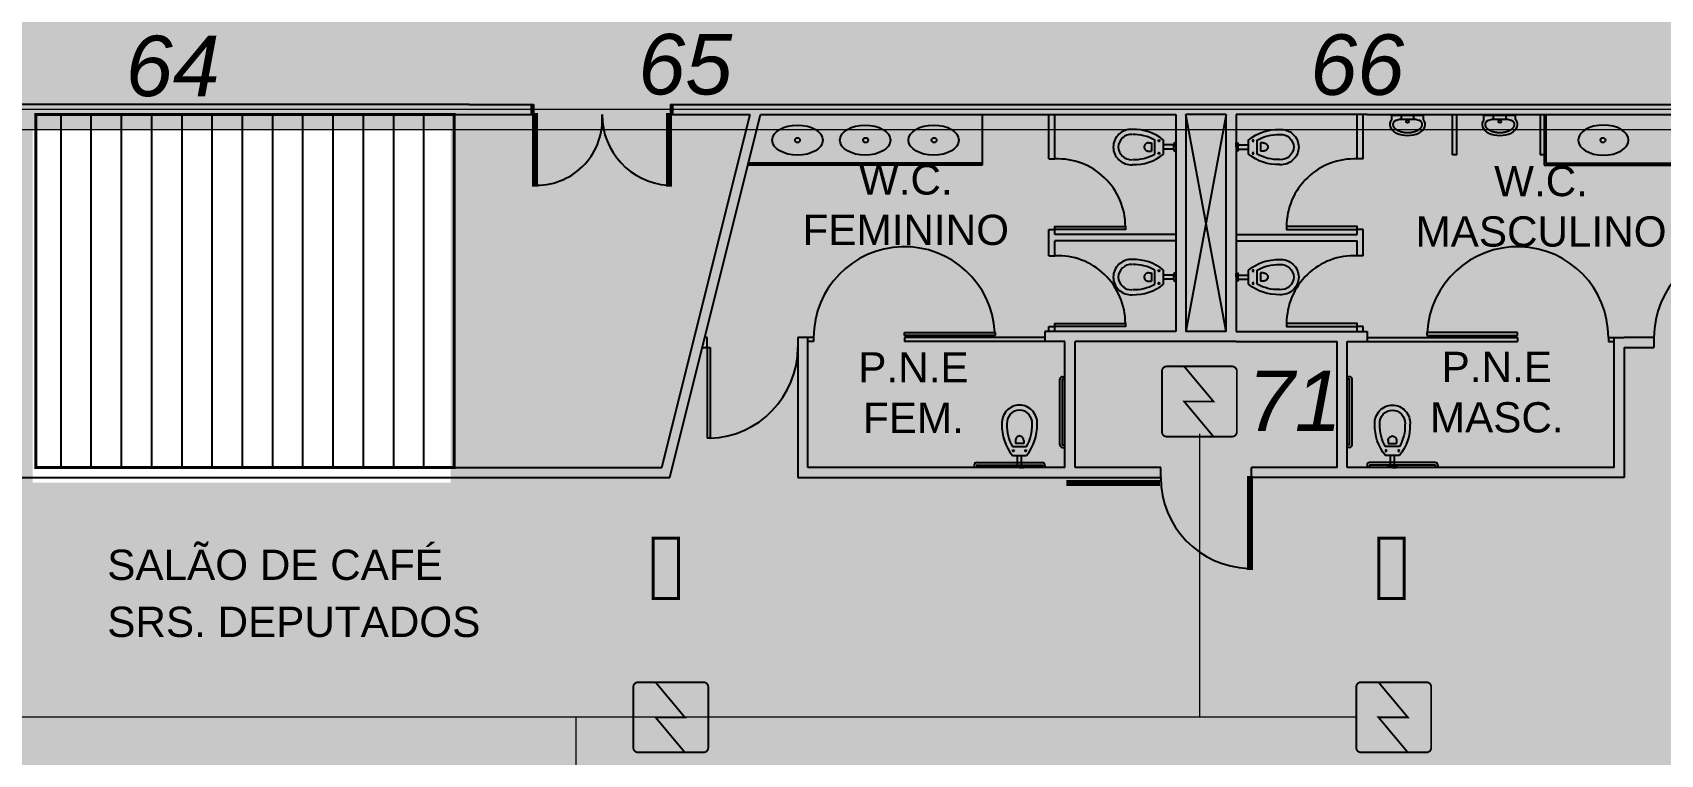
# Model space of a CAD drawing. Header units: metres. Extents: x -331 to 2982, y 362 to 2539.
# Drawn here: x 878.16 to 894.31, y 923.14 to 930.3 of the extents above; entities that cross this region are included whole.
import ezdxf

# ---------------------------------------------------------------- set-up
doc = ezdxf.new("R2010")
doc.units = ezdxf.units.M
doc.layers.get('0').update_dxf_attribs({"color": 251})
doc.layers.add('_salas', color=251, linetype='Continuous', plot=False)
for name, color, linetype in [('CX', 251, 'Continuous'), ('DET. FUMAÇA', 1, 'Continuous'), ('Div', 251, 'Continuous'), ('Mob', 251, 'Continuous'), ('Pis', 251, 'Continuous')]:
    doc.layers.add(name, color=color, linetype=linetype)
doc.styles.add('DESTAQUE', font='arial.ttf', dxfattribs={"height": 0.4})
doc.styles.add('X3G_ENTITY_141699EB', font='arial.ttf', dxfattribs={"height": 0.6})
doc.styles.add('X3G_ENTITY_141699F3', font='arial.ttf', dxfattribs={"height": 0.6})
doc.styles.add('X3G_ENTITY_141699FB', font='arial.ttf', dxfattribs={"height": 0.6})
doc.styles.add('X3G_ENTITY_14169A03', font='arial.ttf', dxfattribs={"height": 0.6})

# ---------------------------------------------------------------- blocks, each defined once
blk = doc.blocks.new('Detector de fumaça')
at = {"layer": 'DET. FUMAÇA', "linetype": 'Continuous', "lineweight": 15, "const_width": 0.0187}
blk.add_lwpolyline([(774.599, 539.816), (775.249, 539.816, -0.414214), (775.296, 539.769), (775.296, 539.167, -0.414214), (775.249, 539.12), (774.599, 539.12, -0.414214), (774.553, 539.167), (774.553, 539.769, -0.414214)], format="xyb", close=True, dxfattribs=at)
blk.add_lwpolyline([(774.773, 539.816), (775.064, 539.468), (774.773, 539.468), (775.064, 539.12)], dxfattribs=at)
blk = doc.blocks.new('VASO-SAN')
for p, q in [((302.351, 172.465), (302.38, 172.465)), ((302.351, 172.383), (302.38, 172.383)), ((302.38, 172.465), (302.38, 172.383)), ((302.411, 172.354), (302.411, 172.494)), ((302.499, 172.354), (302.499, 172.494)), ((302.599, 172.444), (302.499, 172.444)), ((302.599, 172.404), (302.499, 172.404)), ((302.599, 172.444), (302.599, 172.455)), ((302.599, 172.404), (302.599, 172.444)), ((302.599, 172.404), (302.599, 172.393)), ((302.619, 172.464), (302.609, 172.464)), ((302.619, 172.383), (302.609, 172.383)), ((302.619, 172.424), (302.619, 172.464)), ((302.619, 172.424), (302.619, 172.383))]:
    blk.add_line(p, q)
for centre in [(302.453, 172.486), (302.453, 172.362)]:
    blk.add_circle(centre, 0.00707)
for centre, radius, start, end in [((302.178, 172.42), 0.179, 86.6811, 178.7962), ((302.178, 172.42), 0.129, 86.6811, 178.7962), ((302.205, 172.134), 0.464, 50.6979, 92.0637), ((302.205, 172.134), 0.414, 60.1325, 92.0637), ((302.178, 172.427), 0.179, 181.2038, 273.3189), ((302.178, 172.427), 0.129, 181.2038, 273.3189), ((302.205, 172.713), 0.464, 267.9363, 309.3021), ((302.205, 172.713), 0.414, 267.9363, 299.8675), ((302.349, 172.422), 0.043, 86.6811, 178.7962), ((302.349, 172.426), 0.043, 181.2038, 273.3189), ((302.609, 172.455), 0.00935, 90, 180), ((302.609, 172.393), 0.00935, 180, 270)]:
    blk.add_arc(centre, radius, start, end)
blk = doc.blocks.new('MICTORIO')
at = {"layer": 'Mob'}
for p, q in [((251.968, 50.61), (251.968, 50.569)), ((251.968, 50.569), (252.282, 50.569)), ((252.063, 50.61), (252.187, 50.61)), ((252.063, 50.61), (252.063, 50.569)), ((252.187, 50.61), (252.187, 50.569)), ((252.282, 50.61), (252.282, 50.569))]:
    blk.add_line(p, q, dxfattribs=at)
blk.add_circle((252.125, 50.628), 0.0135, dxfattribs=at)
for centre, start, end in [((252.06, 50.743), 238.9514, 271.4823), ((252.19, 50.743), 268.5177, 301.0486)]:
    blk.add_arc(centre, 0.133, start, end, dxfattribs=at)
blk.add_ellipse((252.125, 50.659), major_axis=(-0.176, 0), ratio=0.617486, start_param=2.673339, end_param=6.751439, dxfattribs=at)
blk.add_rational_spline([(252.259, 50.629), (252.299, 50.679), (252.222, 50.717), (252.125, 50.766), (252.028, 50.717), (251.951, 50.679), (251.991, 50.629)], [1, 0.849339352205, 1, 0.762772005307, 1, 0.849339352207, 1], degree=2, knots=[2.673339, 2.673339, 2.673339, 3.868953, 3.868953, 5.555825, 5.555825, 6.751439, 6.751439, 6.751439], dxfattribs=at)

msp = doc.modelspace()

# ---------------------------------------------------------------- hatches: boundary and pattern name
at = {"layer": '_salas', "transparency": 33554559}
h = msp.add_hatch(color=256, dxfattribs=at)
h.dxf.hatch_style = 1
h.paths.add_polyline_path([(895.216, 949.386), (890.256, 949.386), (890.256, 949.186), (891.596, 949.186), (891.596, 947.711, -1.003891), (891.596, 942.561), (891.596, 941.386), (875.356, 941.386), (875.356, 916.636), (875.356, 909.392), (875.356, 905.926), (895.216, 905.926)])
h.paths.add_polyline_path([(882.306, 925.836), (878.156, 925.836), (878.156, 929.336), (882.306, 929.336)], flags=16)

# ---------------------------------------------------------------- linework, layer by layer
at = {"lineweight": 0}
msp.add_lwpolyline([(882.339, 929.486), (878.189, 929.486), (878.189, 925.986), (882.339, 925.986)], close=True, dxfattribs=at)
at = {"layer": 'CX', "ltscale": 8}
for points in [[(888.299, 928.346), (888.299, 928.376), (888.999, 928.376), (888.999, 928.346)], [(891.299, 928.346), (891.299, 928.376), (890.599, 928.376), (890.599, 928.346)], [(888.299, 927.386), (888.299, 927.416), (888.999, 927.416), (888.999, 927.386)], [(891.299, 927.386), (891.299, 927.416), (890.599, 927.416), (890.599, 927.386)]]:
    msp.add_lwpolyline(points, close=True, dxfattribs=at)
at = {"layer": 'CX', "color": 251, "ltscale": 8, "true_color": 0x606060}
for centre, start, end in [((888.328, 928.376), 0, 92.5089), ((891.269, 928.376), 87.4911, 180), ((888.328, 927.416), 0, 92.5089), ((891.269, 927.416), 87.4911, 180)]:
    msp.add_arc(centre, 0.671, start, end, dxfattribs=at)
at = {"layer": 'Div', "color": 230, "linetype": 'Continuous', "lineweight": 0}
for p, q in [((897.649, 929.536), (877.206, 929.536)), ((897.649, 929.335), (877.206, 929.336))]:
    msp.add_line(p, q, dxfattribs=at)
at = {"layer": 'Div', "lineweight": 0, "ltscale": 0.8}
for p, q in [((883.107, 929.586), (883.107, 929.486)), ((883.107, 929.586), (883.127, 929.586)), ((883.127, 929.586), (883.127, 929.486)), ((884.487, 929.586), (884.487, 929.486)), ((884.487, 929.586), (884.507, 929.586)), ((884.507, 929.586), (884.507, 929.486)), ((883.107, 929.486), (883.127, 929.486)), ((884.487, 929.486), (884.507, 929.486)), ((884.849, 927.176), (884.879, 927.176))]:
    msp.add_line(p, q, dxfattribs=at)
at = {"layer": 'Div', "lineweight": 0}
for p, q in [((888.239, 929.046), (888.239, 929.486)), ((888.299, 929.046), (888.299, 929.486)), ((891.299, 929.046), (891.299, 929.486)), ((891.359, 929.046), (891.359, 929.486)), ((892.246, 929.086), (892.246, 929.486)), ((892.286, 929.086), (892.286, 929.486)), ((893.115, 929.486), (893.115, 929.086)), ((888.239, 929.046), (888.299, 929.046)), ((891.359, 929.046), (891.299, 929.046)), ((892.286, 929.086), (892.246, 929.086)), ((893.155, 929.086), (893.115, 929.086)), ((888.239, 928.086), (888.239, 928.346)), ((888.239, 928.346), (888.299, 928.346)), ((888.299, 928.296), (888.299, 928.346)), ((889.499, 928.296), (888.299, 928.296)), ((889.499, 928.236), (888.299, 928.236)), ((888.299, 928.086), (888.299, 928.236)), ((890.099, 928.296), (891.299, 928.296)), ((890.099, 928.236), (891.299, 928.236)), ((891.359, 928.346), (891.299, 928.346)), ((891.299, 928.296), (891.299, 928.346)), ((891.299, 928.086), (891.299, 928.236)), ((891.359, 928.086), (891.359, 928.346)), ((888.239, 928.086), (888.299, 928.086)), ((891.359, 928.086), (891.299, 928.086)), ((885.906, 927.276), (885.849, 927.276)), ((885.906, 927.276), (885.906, 927.236)), ((886.806, 927.296), (886.806, 927.326)), ((886.806, 927.326), (887.706, 927.326)), ((887.706, 927.296), (886.806, 927.296)), ((888.199, 927.276), (886.806, 927.276)), ((886.806, 927.276), (886.806, 927.236)), ((887.706, 927.326), (887.706, 927.296)), ((888.239, 927.336), (888.239, 927.386)), ((888.239, 927.386), (888.299, 927.386)), ((888.299, 927.336), (888.299, 927.386)), ((891.299, 927.336), (891.299, 927.386)), ((891.359, 927.386), (891.299, 927.386)), ((891.359, 927.336), (891.359, 927.386)), ((891.399, 927.276), (892.891, 927.276)), ((891.991, 927.326), (891.991, 927.296)), ((892.891, 927.326), (891.991, 927.326)), ((891.991, 927.296), (892.891, 927.296)), ((892.891, 927.296), (892.891, 927.326)), ((892.891, 927.276), (892.891, 927.236)), ((893.791, 927.276), (893.849, 927.276)), ((893.791, 927.276), (893.791, 927.236)), ((884.849, 927.176), (884.849, 926.276)), ((884.879, 927.176), (884.879, 926.276)), ((885.906, 927.236), (885.849, 927.236)), ((888.199, 927.236), (886.806, 927.236)), ((891.399, 927.236), (892.891, 927.236)), ((893.791, 927.236), (893.849, 927.236)), ((884.879, 926.276), (884.849, 926.276))]:
    msp.add_line(p, q, dxfattribs=at)
at = {"layer": 'Div', "color": 150, "linetype": 'Continuous', "lineweight": 0}
for p, q in [((889.733, 926.321), (889.733, 923.509)), ((891.29, 923.509), (871.917, 923.509)), ((883.551, 920.556), (883.551, 923.509))]:
    msp.add_line(p, q, dxfattribs=at)
at = {"layer": 'Div', "lineweight": 0, "ltscale": 0.8}
for points in [[(883.127, 928.786), (883.157, 928.786), (883.157, 929.486), (883.127, 929.486)], [(884.457, 928.786), (884.487, 928.786), (884.487, 929.486), (884.457, 929.486)]]:
    msp.add_lwpolyline(points, close=True, dxfattribs=at)
at = {"layer": 'Div', "lineweight": 0}
msp.add_arc((892.891, 927.276), 0.9, 0, 176.8153, dxfattribs=at)
at = {"layer": 'Pis'}
for p, q in [((882.489, 929.586), (874.489, 929.586)), ((882.489, 929.586), (883.107, 929.586)), ((883.107, 929.586), (883.107, 929.486)), ((883.107, 929.586), (883.127, 929.586)), ((883.107, 929.486), (883.107, 929.586)), ((883.127, 929.586), (883.127, 929.486)), ((884.487, 929.586), (884.487, 929.486)), ((884.487, 929.586), (884.507, 929.586)), ((884.507, 929.586), (884.507, 929.486)), ((884.507, 929.586), (885.3, 929.586)), ((884.507, 929.486), (884.507, 929.586)), ((885.3, 929.586), (895.229, 929.586)), ((878.189, 925.986), (878.189, 929.486)), ((878.189, 929.486), (882.489, 929.486)), ((878.439, 925.986), (878.439, 929.486)), ((878.739, 925.986), (878.739, 929.486)), ((879.039, 925.986), (879.039, 929.486)), ((879.339, 925.986), (879.339, 929.486)), ((879.639, 925.986), (879.639, 929.486)), ((879.939, 925.986), (879.939, 929.486)), ((880.239, 925.986), (880.239, 929.486)), ((880.539, 925.986), (880.539, 929.486)), ((880.839, 925.986), (880.839, 929.486)), ((881.139, 925.986), (881.139, 929.486)), ((881.439, 925.986), (881.439, 929.486)), ((881.739, 925.986), (881.739, 929.486)), ((882.039, 925.986), (882.039, 929.486)), ((882.339, 925.986), (882.339, 929.486)), ((882.489, 929.486), (883.107, 929.486)), ((883.107, 929.486), (883.127, 929.486)), ((884.4, 925.986), (885.275, 929.486)), ((884.4, 925.986), (885.275, 929.486)), ((884.478, 925.886), (885.378, 929.486)), ((884.487, 929.486), (884.507, 929.486)), ((884.507, 929.486), (885.275, 929.486)), ((885.378, 929.486), (888.199, 929.486)), ((887.578, 929.486), (887.578, 928.986)), ((888.199, 929.486), (889.499, 929.486)), ((888.239, 929.046), (888.239, 929.486)), ((888.299, 929.046), (888.299, 929.486)), ((889.499, 929.486), (889.499, 927.336)), ((889.999, 929.486), (889.599, 927.336)), ((889.999, 927.336), (889.599, 929.486)), ((889.599, 929.486), (889.599, 927.336)), ((889.999, 929.486), (889.599, 929.486)), ((889.999, 927.336), (889.999, 929.486)), ((890.099, 929.486), (890.099, 927.336)), ((891.399, 929.486), (890.099, 929.486)), ((891.299, 929.046), (891.299, 929.486)), ((891.359, 929.046), (891.359, 929.486)), ((891.399, 929.486), (895.229, 929.486)), ((892.246, 929.086), (892.246, 929.486)), ((892.286, 929.086), (892.286, 929.486)), ((893.115, 929.486), (893.115, 929.086)), ((893.155, 929.486), (893.155, 928.986)), ((893.172, 929.486), (893.172, 929.006)), ((888.239, 929.046), (888.299, 929.046)), ((891.359, 929.046), (891.299, 929.046)), ((892.286, 929.086), (892.246, 929.086)), ((893.155, 929.086), (893.115, 929.086)), ((887.578, 928.986), (885.253, 928.986)), ((887.578, 929.006), (885.258, 929.006)), ((893.155, 928.986), (895.229, 928.986)), ((893.172, 929.006), (895.229, 929.006)), ((888.239, 928.086), (888.239, 928.346)), ((888.239, 928.346), (888.299, 928.346)), ((888.299, 928.296), (888.299, 928.346)), ((889.499, 928.296), (888.299, 928.296)), ((889.499, 928.236), (888.299, 928.236)), ((888.299, 928.086), (888.299, 928.236)), ((890.099, 928.296), (891.299, 928.296)), ((890.099, 928.236), (891.299, 928.236)), ((891.359, 928.346), (891.299, 928.346)), ((891.299, 928.296), (891.299, 928.346)), ((891.299, 928.086), (891.299, 928.236)), ((891.359, 928.086), (891.359, 928.346)), ((888.239, 928.086), (888.299, 928.086)), ((891.359, 928.086), (891.299, 928.086)), ((884.849, 927.276), (884.825, 927.276)), ((884.849, 927.176), (884.849, 927.276)), ((885.749, 927.276), (885.749, 925.886)), ((885.849, 927.276), (885.749, 927.276)), ((885.849, 925.986), (885.849, 927.276)), ((885.906, 927.276), (885.849, 927.276)), ((885.906, 927.276), (885.906, 927.236)), ((886.806, 927.296), (886.806, 927.326)), ((886.806, 927.326), (887.706, 927.326)), ((887.706, 927.296), (886.806, 927.296)), ((888.199, 927.276), (886.806, 927.276)), ((886.806, 927.276), (886.806, 927.236)), ((887.706, 927.326), (887.706, 927.296)), ((889.499, 927.336), (888.199, 927.336)), ((888.199, 927.336), (888.199, 927.236)), ((888.239, 927.336), (888.239, 927.386)), ((888.239, 927.386), (888.299, 927.386)), ((888.299, 927.336), (888.299, 927.386)), ((889.999, 927.336), (889.599, 927.336)), ((890.099, 927.336), (891.399, 927.336)), ((891.299, 927.336), (891.299, 927.386)), ((891.359, 927.386), (891.299, 927.386)), ((891.359, 927.336), (891.359, 927.386)), ((891.399, 927.336), (891.399, 927.236)), ((891.399, 927.276), (892.891, 927.276)), ((891.991, 927.326), (891.991, 927.296)), ((892.891, 927.326), (891.991, 927.326)), ((891.991, 927.296), (892.891, 927.296)), ((892.891, 927.296), (892.891, 927.326)), ((892.891, 927.276), (892.891, 927.236)), ((893.791, 927.276), (893.849, 927.276)), ((893.791, 927.276), (893.791, 927.236)), ((893.849, 927.276), (893.949, 927.276)), ((893.849, 925.986), (893.849, 927.276)), ((894.243, 927.276), (893.949, 927.276)), ((894.243, 927.276), (894.243, 927.176)), ((884.8, 927.176), (884.849, 927.176)), ((884.849, 927.176), (884.849, 926.276)), ((884.849, 927.176), (884.879, 927.176)), ((884.879, 927.176), (884.879, 926.276)), ((885.906, 927.236), (885.849, 927.236)), ((888.199, 927.236), (886.806, 927.236)), ((888.399, 927.236), (888.199, 927.236)), ((888.399, 925.986), (888.399, 927.236)), ((889.499, 927.236), (888.499, 927.236)), ((888.499, 925.986), (888.499, 927.236)), ((890.099, 927.236), (889.499, 927.236)), ((890.099, 927.236), (891.099, 927.236)), ((891.099, 925.986), (891.099, 927.236)), ((891.199, 927.236), (891.399, 927.236)), ((891.199, 925.986), (891.199, 927.236)), ((891.399, 927.236), (892.891, 927.236)), ((893.791, 927.236), (893.849, 927.236)), ((893.949, 927.176), (893.949, 925.886)), ((893.949, 927.176), (894.243, 927.176)), ((888.349, 926.211), (888.349, 926.862)), ((888.374, 926.887), (888.399, 926.887)), ((888.374, 926.212), (888.374, 926.861)), ((888.375, 926.862), (888.399, 926.862)), ((891.224, 926.887), (891.199, 926.887)), ((891.222, 926.862), (891.199, 926.862)), ((891.224, 926.212), (891.224, 926.861)), ((891.249, 926.211), (891.249, 926.862)), ((884.879, 926.276), (884.849, 926.276)), ((888.374, 926.186), (888.399, 926.186)), ((888.375, 926.211), (888.399, 926.211)), ((891.222, 926.211), (891.199, 926.211)), ((891.224, 926.186), (891.199, 926.186)), ((878.189, 925.986), (884.4, 925.986)), ((883.869, 925.986), (884.4, 925.986)), ((888.399, 925.986), (885.849, 925.986)), ((887.499, 926.011), (887.499, 925.986)), ((887.524, 926.036), (888.175, 926.036)), ((887.524, 926.01), (887.524, 925.986)), ((887.525, 926.011), (888.174, 926.011)), ((888.175, 926.01), (888.175, 925.986)), ((888.2, 926.011), (888.2, 925.986)), ((889.349, 925.986), (888.499, 925.986)), ((889.349, 925.886), (889.349, 925.986)), ((891.099, 925.986), (890.249, 925.986)), ((890.249, 925.886), (890.249, 925.986)), ((893.849, 925.986), (891.199, 925.986)), ((891.397, 926.011), (891.397, 925.986)), ((892.074, 926.036), (891.422, 926.036)), ((891.422, 926.01), (891.422, 925.986)), ((892.072, 926.011), (891.424, 926.011)), ((892.074, 926.01), (892.074, 925.986)), ((892.099, 926.011), (892.099, 925.986)), ((876.889, 925.886), (884.478, 925.886)), ((885.749, 925.886), (889.349, 925.886)), ((893.949, 925.886), (890.249, 925.886))]:
    msp.add_line(p, q, dxfattribs=at)
at = {"layer": 'Pis', "const_width": 0.03}
for points in [[(882.339, 929.486), (878.189, 929.486), (878.189, 925.986), (882.339, 925.986)], [(883.127, 928.786), (883.157, 928.786), (883.157, 929.486), (883.127, 929.486)], [(884.457, 928.786), (884.487, 928.786), (884.487, 929.486), (884.457, 929.486)], [(888.429, 925.818), (888.429, 925.848), (889.329, 925.848), (889.329, 925.818)], [(890.219, 925.886), (890.249, 925.886), (890.249, 924.986), (890.219, 924.986)], [(884.314, 924.686), (884.314, 925.286), (884.564, 925.286), (884.564, 924.686)], [(891.514, 924.686), (891.514, 925.286), (891.764, 925.286), (891.764, 924.686)]]:
    msp.add_lwpolyline(points, close=True, dxfattribs=at)
at = {"layer": 'Pis'}
for centre in [(885.746, 929.233), (886.422, 929.233), (887.101, 929.233), (893.737, 929.233)]:
    msp.add_circle(centre, 0.0243, dxfattribs=at)
for centre, radius, start, end in [((883.157, 929.438), 0.652, 270, 4.2422), ((884.509, 929.486), 0.702, 180, 265.7578), ((886.806, 927.276), 0.9, 3.1847, 180), ((892.891, 927.276), 0.9, 0, 176.8153), ((895.144, 927.276), 0.901, 91.9659, 179.9762), ((884.848, 927.177), 0.901, 271.9659, 359.9762), ((888.374, 926.862), 0.025, 90, 180), ((888.375, 926.861), 0.00182, 103.2302, 165.8594), ((891.222, 926.861), 0.00182, 14.1406, 76.7698), ((891.224, 926.862), 0.025, 0, 90), ((888.374, 926.211), 0.025, 180, 270), ((888.375, 926.213), 0.00182, 194.1406, 256.7698), ((891.222, 926.213), 0.00182, 283.2302, 345.8594), ((891.224, 926.211), 0.025, 270, 0), ((887.524, 926.011), 0.025, 90, 180), ((887.525, 926.009), 0.00182, 104.1406, 166.7698), ((888.173, 926.009), 0.00182, 13.2302, 75.8594), ((888.175, 926.011), 0.025, 0, 90), ((891.422, 926.011), 0.025, 90, 180), ((891.424, 926.009), 0.00182, 104.1406, 166.7698), ((892.072, 926.009), 0.00182, 13.2302, 75.8594), ((892.074, 926.011), 0.025, 0, 90), ((890.25, 925.887), 0.901, 180.0238, 268.0341)]:
    msp.add_arc(centre, radius, start, end, dxfattribs=at)
for centre in [(885.746, 929.233), (886.417, 929.233), (887.096, 929.233)]:
    msp.add_ellipse(centre, major_axis=(-0.25, 0), ratio=0.598195, dxfattribs=at)
at = {"layer": 'Pis', "extrusion": (0, 0, -1)}
msp.add_ellipse((893.742, 929.233), major_axis=(0.25, 0), ratio=0.598195, dxfattribs=at)

# ---------------------------------------------------------------- block references
at = {"layer": 'DET. FUMAÇA', "linetype": 'Continuous', "lineweight": 0}
for p in [(114.809, 387.173), (109.564, 384.041), (116.737, 384.041)]:
    msp.add_blockref('Detector de fumaça', p, dxfattribs=at)
at = {"layer": 'Pis'}
for name, p, rotation in [('MICTORIO', (1143.924, 980.047), 180), ('MICTORIO', (1144.839, 980.047), 180), ('VASO-SAN', (715.525, 1228.605), 270)]:
    msp.add_blockref(name, p, dxfattribs=dict(at, rotation=rotation))
for p in [(586.879, 756.741), (586.879, 755.451)]:
    msp.add_blockref('VASO-SAN', p, dxfattribs=at)
at = {"layer": 'Pis', "xscale": -1}
for p in [(1192.718, 756.741), (1192.718, 755.451)]:
    msp.add_blockref('VASO-SAN', p, dxfattribs=at)
at = {"layer": 'Pis', "xscale": -1, "rotation": 90}
msp.add_blockref('VASO-SAN', (1064.072, 1228.605), dxfattribs=at)

# ---------------------------------------------------------------- texts
at = {"layer": 'Div', "color": 5, "linetype": 'Continuous', "lineweight": 0, "true_color": 0x0000ff, "char_height": 0.6, "attachment_point": 1}
for s, insert, style in [('{\\fArial|b0|i1|c0|p34;64}', (879.081, 930.269), 'X3G_ENTITY_141699F3'), ('{\\fArial|b0|i1|c0|p34;65}', (884.166, 930.286), 'X3G_ENTITY_141699FB'), ('{\\fArial|b0|i1|c0|p34;66}', (890.833, 930.282), 'X3G_ENTITY_14169A03'), ('{\\fArial|b0|i1|c0|p34;71}', (890.212, 926.948), 'X3G_ENTITY_141699EB')]:
    msp.add_mtext_dynamic_manual_height_columns(s, width=13.3188, gutter_width=2.5, heights=[0], dxfattribs=dict(at, insert=insert, style=style))
at = {"layer": 'Pis', "style": 'DESTAQUE'}
for s, p in [('SALÃO DE CAFÉ', (878.897, 924.872)), ('SRS. DEPUTADOS', (878.897, 924.306))]:
    msp.add_text(s, height=0.3, dxfattribs=at).set_placement(p)
at = {"layer": 'Pis', "char_height": 0.3, "width": 2.2626, "attachment_point": 8, "style": 'DESTAQUE'}
for s, insert in [('W.C.\\PFEMININO', (886.82, 928.189)), ('W.C.\\PMASCULINO', (893.123, 928.173)), ('P.N.E\\PFEM.', (886.896, 926.33)), ('P.N.E\\PMASC.', (892.684, 926.33))]:
    msp.add_mtext(s, dxfattribs=dict(at, insert=insert))

doc.saveas('drawing.dxf')
